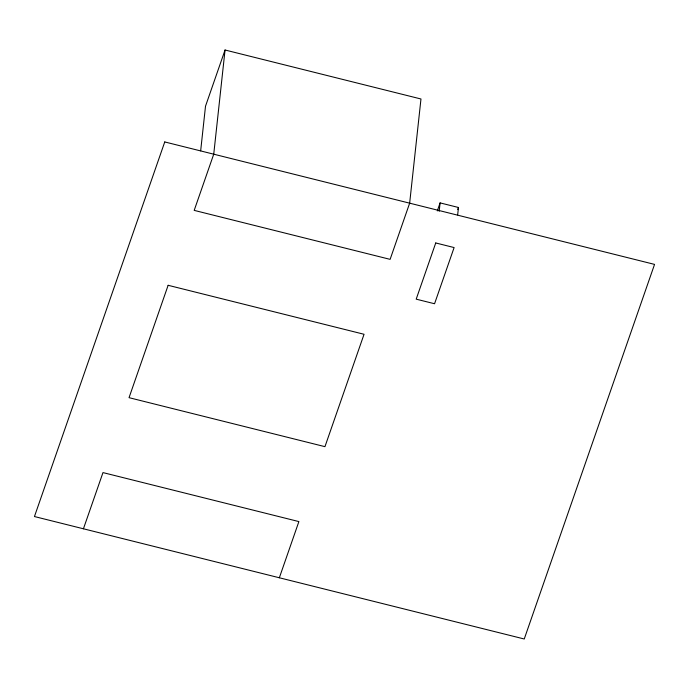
<?xml version="1.0" encoding="UTF-8"?>
<svg xmlns="http://www.w3.org/2000/svg" width="689" height="689" viewBox="0 0 689 689"><rect width="100%" height="100%" fill="white"/><g stroke="black" fill="none" stroke-linecap="round" stroke-linejoin="round"><path stroke-width="1.03" d="M200.663 150.839L205.511 106.192L225.053 50.004L420.97 98.983L409.654 203.169L390.112 259.357L194.195 210.378L213.736 154.19L225.053 50.004M439.177 211.325L440.099 202.893L458.461 207.484L457.66 214.865M83.429 528.79L102.98 472.594L298.888 521.582L279.346 577.77M437.3 210.92L440.099 202.893M457.763 209.49L458.461 207.484M164.757 141.943L34.45 516.543L524.243 638.996L654.55 264.395L164.757 141.943M168.133 285.298L129.041 397.674L324.95 446.661L364.05 334.277L168.133 285.298M435.741 242.959L416.199 299.155L434.561 303.746L454.111 247.558L435.741 242.959"/></g></svg>
